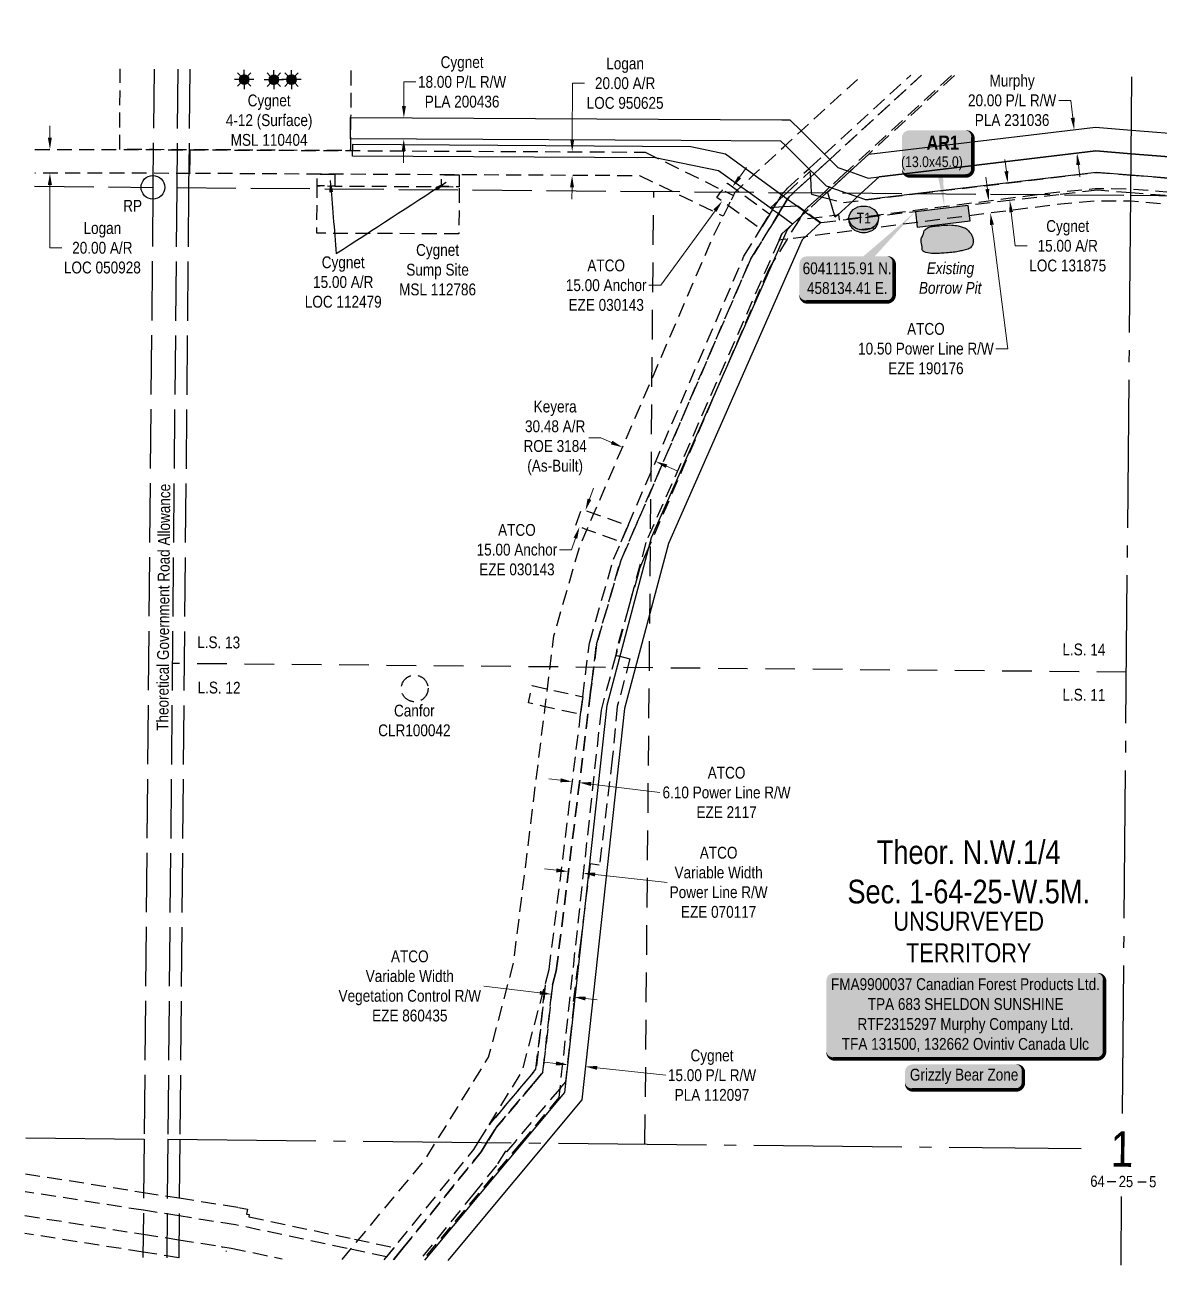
# Model space of a CAD drawing. Extents: x 456774 to 459143, y 6040226 to 6042348.
# Drawn here: x 457382 to 458340, y 6040226 to 6041274 of the extents above; entities that cross this region are included whole.
import ezdxf
from ezdxf.enums import TextEntityAlignment as Align

# ---------------------------------------------------------------- set-up
doc = ezdxf.new("R2010")
doc.units = 0
doc.header["$LTSCALE"] = 5
for name, pattern in [('foc-ACCESSROAD', [3.75, 2.5, -1.25]), ('foc-FLOWLINE', [3.75, 2.5, -1.25]), ('foc-LSD', [8, 5, -3]), ('foc-QUARTERLINE', [33, 25, -3, 2, -3]), ('foc-TOPO', [1, 0.2, -0.8]), ('foc-UNSURVEYED', [12.5, 10, -2.5])]:
    doc.linetypes.add(name, pattern=pattern)
for name, color, linetype in [('10', 1, 'Continuous'), ('35', 37, 'Continuous'), ('9', 3, 'Continuous'), ('AS-SURFACE IMPACT', 7, 'Continuous'), ('AS-WILDLIFE-BLOCK', 131, 'Continuous'), ('C-SYMBOL', 7, 'Continuous'), ('DETAIL-T', 7, 'Continuous'), ('F-AR', 190, 'foc-ACCESSROAD'), ('F-EZE', 190, 'foc-FLOWLINE'), ('F-RW', 190, 'Continuous'), ('F-VCE', 190, 'foc-FLOWLINE'), ('F-WS', 190, 'foc-ACCESSROAD'), ('F-WS-S', 190, 'Continuous'), ('L-QSEC', 8, 'foc-QUARTERLINE'), ('L-ROAD-T', 7, 'Continuous'), ('L-SECTION-LSD', 7, 'foc-LSD'), ('L-SYMBOL', 7, 'Continuous'), ('L-UNS-T', 3, 'Continuous'), ('L-USEC', 7, 'foc-UNSURVEYED'), ('P-CROSSINGS', 250, 'Continuous'), ('P-TEMP-BLOCKS', 250, 'Continuous'), ('P-TEMP-H', 41, 'Continuous'), ('P-TEMP_ACCESS ROAD', 46, 'Continuous'), ('T-GENERAL', 48, 'foc-TOPO'), ('T-WATER', 160, 'Continuous'), ('T-WATER-H', 133, 'Continuous')]:
    doc.layers.add(name, color=color, linetype=linetype)
for name, color, linetype, lineweight in [('AS-GENERAL', 48, 'Continuous', 18), ('F-AR-T', 190, 'Continuous', 9), ('F-EZE-T', 190, 'Continuous', 9), ('F-RW-T', 190, 'Continuous', 9), ('F-VCE-T', 190, 'Continuous', 9), ('F-WS-T', 190, 'Continuous', 9)]:
    doc.layers.add(name, color=color, linetype=linetype, lineweight=lineweight)
doc.styles.add('100L', font='ARIALN.TTF', dxfattribs={"height": 11})
doc.styles.add('175L', font='ARIALN.TTF', dxfattribs={"height": 20})
doc.styles.add('80', font='ARIALN.TTF', dxfattribs={"height": 10})
doc.styles.add('80CG', font='ARIALN.TTF', dxfattribs={"height": 10})
doc.styles.add('80L', font='ARIALN.TTF', dxfattribs={"height": 10})
doc.styles.add('BOLD', font='ARIALNB.TTF')
doc.styles.add('SIMPLEX', font='ARIALN.TTF')
doc.dimstyles.new('Compass 5 000', dxfattribs={"dimscale": 5, "dimtxt": 9, "dimasz": 2, "dimexe": 0.2, "dimexo": 0.0625, "dimgap": 0.5, "dimtad": 0, "dimtih": 1, "dimtoh": 1, "dimzin": 0, "dimdsep": 46, "dimtxsty": '80CG', "dimcen": 0.1, "dimse1": 1, "dimse2": 1, "dimclrd": 256, "dimclrt": 256, "dimaunit": 1, "dimadec": 4, "dimazin": 0, "dimtfac": 0.06, "dimtofl": 0, "dimtmove": 0, "dimatfit": 1, "dimfxl": 0.2, "dimtolj": 1, "dimtzin": 0, "dimlwd": -1, "dimarcsym": 0})

# ---------------------------------------------------------------- blocks, each defined once
blk = doc.blocks.new('*D438')
at = {"layer": 'F-RW-T', "transparency": 16777216}
for p, q in [((457830.8, 6040396.2), (457820.9, 6040397.3)), ((457865.6, 6040392.5), (457923.5, 6040386.2))]:
    blk.add_line(p, q, dxfattribs=at)
for points in [[(457831, 6040397.9), (457830.6, 6040394.5), (457840.8, 6040395.1)], [(457865.8, 6040394.1), (457865.4, 6040390.8), (457855.7, 6040393.5)]]:
    blk.add_solid(points, dxfattribs=at)
at = {"layer": 'F-RW-T', "transparency": 16777216, "insert": (457962.6, 6040386.2), "char_height": 10, "attachment_point": 5, "style": '80CG'}
blk.add_mtext('\\A1;Cygnet\\P15.00 P/L R/W\\PPLA 112097', dxfattribs=at)
blk = doc.blocks.new('L-SECLBL')
at = {"layer": '9', "color": 7}
for p, q in [((-5.1, -27.8), (-12.3, -27.8)), ((20.7, -27.8), (13.5, -27.8))]:
    blk.add_line(p, q, dxfattribs=at)
at = {"layer": '10', "color": 2, "style": 'SIMPLEX'}
blk.add_attdef('SEC', text='', height=30, dxfattribs=at).set_placement((0, 0), align=Align.MIDDLE)
at = {"layer": '10', "color": 5, "style": '80L'}
blk.add_attdef('TWP', text='', height=9.5, dxfattribs=at).set_placement((-14.4, -27.4), align=Align.MIDDLE_RIGHT)
blk.add_attdef('RGE', text='', height=9.5, dxfattribs=at).set_placement((3.6, -27.4), align=Align.MIDDLE_CENTER)
blk.add_attdef('MER', text='', height=9.5, dxfattribs=at).set_placement((23.2, -27.4), align=Align.MIDDLE_LEFT)
blk = doc.blocks.new('*D439')
at = {"layer": 'F-AR-T', "transparency": 16777216}
for p, q in [((458211.3, 6041150.2), (458210.1, 6041160.2)), ((458215.4, 6041115.5), (458218.8, 6041087.1)), ((458218.8, 6041087.1), (458228.8, 6041087.1))]:
    blk.add_line(p, q, dxfattribs=at)
for points in [[(458212.9, 6041150.4), (458209.6, 6041150), (458212.4, 6041140.3)], [(458217, 6041115.7), (458213.7, 6041115.3), (458214.2, 6041125.4)]]:
    blk.add_solid(points, dxfattribs=at)
at = {"layer": 'F-AR-T', "transparency": 16777216, "insert": (458263.1, 6041087.1), "char_height": 10, "attachment_point": 5, "style": '80CG'}
blk.add_mtext('\\A1;Cygnet\\P15.00 A/R\\PLOC 131875', dxfattribs=at)
blk = doc.blocks.new('*D440')
at = {"layer": 'F-AR-T', "transparency": 16777216}
for p, q in [((457868.6, 6040924.8), (457858.6, 6040924.8)), ((457877.8, 6040920.9), (457868.6, 6040924.8)), ((457924.2, 6040900.9), (457933.3, 6040897))]:
    blk.add_line(p, q, dxfattribs=at)
for points in [[(457878.4, 6040922.4), (457877.1, 6040919.3), (457887, 6040916.9)], [(457924.8, 6040902.4), (457923.5, 6040899.4), (457915, 6040904.9)]]:
    blk.add_solid(points, dxfattribs=at)
at = {"layer": 'F-AR-T', "transparency": 16777216, "insert": (457830.1, 6040924.8), "char_height": 10, "attachment_point": 5, "style": '80CG'}
blk.add_mtext('\\A1;Keyera\\P30.48 A/R\\PROE 3184\\P(As-Built)', dxfattribs=at)
blk = doc.blocks.new('*D441')
at = {"layer": 'F-EZE-T', "transparency": 16777216}
for p, q in [((457985.8, 6041145.1), (457991.7, 6041153.2)), ((457965.2, 6041116.8), (457919.3, 6041053.8)), ((457919.3, 6041053.8), (457909.3, 6041053.8))]:
    blk.add_line(p, q, dxfattribs=at)
for points in [[(457984.5, 6041146.1), (457987.2, 6041144.1), (457979.9, 6041137)], [(457963.8, 6041117.8), (457966.5, 6041115.8), (457971.1, 6041124.9)]]:
    blk.add_solid(points, dxfattribs=at)
at = {"layer": 'F-EZE-T', "transparency": 16777216, "insert": (457873.2, 6041053.8), "char_height": 10, "attachment_point": 5, "style": '80CG', "bg_fill": 3, "box_fill_scale": 1.1, "bg_fill_color": 256, "bg_fill_true_color": 13158600, "bg_fill_transparency": 0}
blk.add_mtext('\\A1;ATCO\\P15.00 Anchor\\PEZE 030143', dxfattribs=at)
blk = doc.blocks.new('*D442')
at = {"layer": 'F-EZE-T', "transparency": 16777216}
for p, q in [((457859.1, 6040873), (457862.4, 6040882.4)), ((457847.3, 6040840), (457843.8, 6040830.3)), ((457843.8, 6040830.3), (457833.8, 6040830.3))]:
    blk.add_line(p, q, dxfattribs=at)
for points in [[(457857.5, 6040873.6), (457860.6, 6040872.4), (457855.7, 6040863.6)], [(457845.7, 6040840.6), (457848.8, 6040839.5), (457850.6, 6040849.5)]]:
    blk.add_solid(points, dxfattribs=at)
at = {"layer": 'F-EZE-T', "transparency": 16777216, "insert": (457797.8, 6040830.3), "char_height": 10, "attachment_point": 5, "style": '80CG'}
blk.add_mtext('\\A1;ATCO\\P15.00 Anchor\\PEZE 030143', dxfattribs=at)
blk = doc.blocks.new('*D443')
at = {"layer": 'F-EZE-T', "transparency": 16777216}
for p, q in [((457834.7, 6040635.5), (457824.7, 6040636.7)), ((457860.6, 6040632.3), (457918.5, 6040625.2))]:
    blk.add_line(p, q, dxfattribs=at)
for points in [[(457834.9, 6040637.1), (457834.5, 6040633.8), (457844.6, 6040634.3)], [(457860.8, 6040634), (457860.4, 6040630.6), (457850.6, 6040633.5)]]:
    blk.add_solid(points, dxfattribs=at)
at = {"layer": 'F-EZE-T', "transparency": 16777216, "insert": (457974.9, 6040625.2), "char_height": 10, "attachment_point": 5, "style": '80CG'}
blk.add_mtext('\\A1;ATCO\\P6.10 Power Line R/W\\PEZE 2117', dxfattribs=at)
blk = doc.blocks.new('*D444')
at = {"layer": 'F-EZE-T', "transparency": 16777216}
for p, q in [((458195.2, 6041135.1), (458193.9, 6041145)), ((458199, 6041104.9), (458200.3, 6041095)), ((458212.4, 6041000.2), (458200.3, 6041095)), ((458202.4, 6041000.2), (458212.4, 6041000.2))]:
    blk.add_line(p, q, dxfattribs=at)
for points in [[(458196.8, 6041135.3), (458193.5, 6041134.9), (458196.4, 6041125.2)], [(458200.7, 6041105.1), (458197.4, 6041104.7), (458197.8, 6041114.8)]]:
    blk.add_solid(points, dxfattribs=at)
at = {"layer": 'F-EZE-T', "transparency": 16777216, "insert": (458143.3, 6041000.2), "char_height": 10, "attachment_point": 5, "style": '80CG'}
blk.add_mtext('\\A1;ATCO\\P10.50 Power Line R/W\\PEZE 190176', dxfattribs=at)
blk = doc.blocks.new('*D445')
at = {"layer": 'F-RW-T', "transparency": 16777216}
for p, q in [((457702.3, 6041205.2), (457702.4, 6041225.6)), ((457702.4, 6041225.6), (457712.4, 6041225.6)), ((457702.1, 6041167.3), (457702.1, 6041157.3))]:
    blk.add_line(p, q, dxfattribs=at)
for points in [[(457700.7, 6041205.2), (457704, 6041205.2), (457702.3, 6041195.2)], [(457700.5, 6041167.3), (457703.8, 6041167.3), (457702.2, 6041177.3)]]:
    blk.add_solid(points, dxfattribs=at)
at = {"layer": 'F-RW-T', "transparency": 16777216, "insert": (457751.5, 6041225.6), "char_height": 10, "attachment_point": 5, "style": '80CG'}
blk.add_mtext('\\A1;Cygnet\\P18.00 P/L R/W\\PPLA 200436', dxfattribs=at)
blk = doc.blocks.new('GAS')
h = blk.add_hatch(color=255)
h.dxf.hatch_style = 1
edge = h.paths.add_edge_path()
edge.add_arc((0, 0), 0.9, 0, 360)
for p, q in [((-0.81, 0), (-1.62, 0)), ((-0.57, 0.57), (-1.14, 1.14)), ((0, 0.81), (0, 1.62)), ((0.57, 0.57), (1.14, 1.14)), ((1.62, 0), (0.81, 0)), ((-0.57, -0.57), (-1.14, -1.14)), ((0, -0.81), (0, -1.62)), ((1.14, -1.14), (0.57, -0.57))]:
    blk.add_line(p, q)
blk.add_circle((0, 0), 0.8)
blk = doc.blocks.new('*U470')
at = {"layer": '35', "color": 3}
blk.add_circle((0, 0), 10, dxfattribs=at)
at = {"layer": '35', "color": 3, "style": '80'}
blk.add_attdef('RP_001', (-25.1, -20.6), '', height=10, dxfattribs=at)
blk = doc.blocks.new('*U446')
h = blk.add_hatch(color=255)
edge = h.paths.add_edge_path()
edge.add_line((-111.5, -37), (111.5, -37))
edge.add_arc((111.5, -31), 6, 270, 360)
edge.add_line((117.5, -31), (117.5, 29.5))
edge.add_arc((111.5, 29.5), 6, 0, 90)
edge.add_line((111.5, 35.5), (-111.5, 35.5))
edge.add_arc((-111.5, 29.5), 6, 90, 180)
edge.add_line((-117.5, 29.5), (-117.5, -31))
edge.add_arc((-111.5, -31), 6, 180, 270)
at = {"color": 44, "flags": 128}
blk.add_lwpolyline([(-111.5, -37, 3, 3, 0), (111.5, -37, 3, 3, 0.414214), (117.5, -31, 3, 3, 0), (117.5, 29.5, 3, 0, 0.414214), (111.5, 35.5, 0, 0, 0), (-111.5, 35.5, 0, 0, 0.414214), (-117.5, 29.5, 0, 0, 0), (-117.5, -31, 0, 3, 0.414214)], format="xyseb", close=True, dxfattribs=at)
at = {"color": 44, "style": '80'}
blk.add_attdef('ENTER_TEXT_001', (-36, -5), '', height=10, dxfattribs=at)
blk = doc.blocks.new('*D448')
at = {"layer": 'F-EZE-T', "transparency": 16777216}
for p, q in [((457831.1, 6040559.4), (457821.2, 6040560.5)), ((457863.8, 6040555.8), (457924.8, 6040549.2))]:
    blk.add_line(p, q, dxfattribs=at)
for points in [[(457831.3, 6040561.1), (457830.9, 6040557.7), (457841.1, 6040558.3)], [(457864, 6040557.5), (457863.6, 6040554.2), (457853.9, 6040556.9)]]:
    blk.add_solid(points, dxfattribs=at)
at = {"layer": 'F-EZE-T', "transparency": 16777216, "insert": (457968.2, 6040549.2), "char_height": 10, "attachment_point": 5, "style": '80CG'}
blk.add_mtext('\\A1;ATCO\\PVariable Width\\PPower Line R/W\\PEZE 070117', dxfattribs=at)
blk = doc.blocks.new('*D449')
at = {"layer": 'F-VCE-T', "transparency": 16777216}
for p, q in [((457817.1, 6040455.8), (457769.9, 6040461.6)), ((457855.7, 6040451.1), (457865.7, 6040449.8))]:
    blk.add_line(p, q, dxfattribs=at)
for points in [[(457817.3, 6040457.5), (457816.9, 6040454.2), (457827, 6040454.6)], [(457856, 6040452.7), (457855.5, 6040449.4), (457845.8, 6040452.3)]]:
    blk.add_solid(points, dxfattribs=at)
at = {"layer": 'F-VCE-T', "transparency": 16777216, "insert": (457707.3, 6040461.6), "char_height": 10, "attachment_point": 5, "style": '80CG'}
blk.add_mtext('\\A1;ATCO\\PVariable Width\\PVegetation Control R/W\\PEZE 860435', dxfattribs=at)
blk = doc.blocks.new('*D450')
at = {"layer": 'F-AR-T', "transparency": 16777216}
for p, q in [((457403.3, 6041178.5), (457403.3, 6041188.5)), ((457403.3, 6041138.5), (457403.3, 6041085.4)), ((457403.3, 6041085.4), (457413.3, 6041085.4))]:
    blk.add_line(p, q, dxfattribs=at)
for points in [[(457404.9, 6041178.5), (457401.6, 6041178.5), (457403.3, 6041168.5)], [(457405, 6041138.5), (457401.6, 6041138.5), (457403.3, 6041148.5)]]:
    blk.add_solid(points, dxfattribs=at)
at = {"layer": 'F-AR-T', "transparency": 16777216, "insert": (457447.6, 6041085.4), "char_height": 10, "attachment_point": 5, "style": '80CG'}
blk.add_mtext('\\A1;Logan\\P20.00 A/R\\PLOC 050928', dxfattribs=at)
blk = doc.blocks.new('*D451')
at = {"layer": 'F-AR-T', "transparency": 16777216}
for p, q in [((457844.6, 6041176.6), (457844.8, 6041224.5)), ((457844.8, 6041224.5), (457854.8, 6041224.5)), ((457844.4, 6041136.6), (457844.3, 6041126.6))]:
    blk.add_line(p, q, dxfattribs=at)
for points in [[(457842.9, 6041176.6), (457846.2, 6041176.6), (457844.5, 6041166.6)], [(457842.7, 6041136.6), (457846, 6041136.6), (457844.4, 6041146.6)]]:
    blk.add_solid(points, dxfattribs=at)
at = {"layer": 'F-AR-T', "transparency": 16777216, "insert": (457889.2, 6041224.5), "char_height": 10, "attachment_point": 5, "style": '80CG'}
blk.add_mtext('\\A1;Logan\\P20.00 A/R\\PLOC 950625', dxfattribs=at)
blk = doc.blocks.new('*U453')
h = blk.add_hatch(color=255)
edge = h.paths.add_edge_path()
edge.add_line((-44, -11.5), (44, -11.5))
edge.add_arc((44, -5.5), 6, 270, 360)
edge.add_line((50, -5.5), (50, 4))
edge.add_arc((44, 4), 6, 0, 90)
edge.add_line((44, 10), (-44, 10))
edge.add_arc((-44, 4), 6, 90, 180)
edge.add_line((-50, 4), (-50, -5.5))
edge.add_arc((-44, -5.5), 6, 180, 270)
at = {"color": 131, "flags": 128}
blk.add_lwpolyline([(-44, -11.5, 3, 3, 0), (44, -11.5, 3, 3, 0.414214), (50, -5.5, 3, 3, 0), (50, 4, 3, 0, 0.414214), (44, 10, 0, 0, 0), (-44, 10, 0, 0, 0.414214), (-50, 4, 0, 0, 0), (-50, -5.5, 0, 3, 0.414214)], format="xyseb", close=True, dxfattribs=at)
at = {"color": 131, "style": '80'}
blk.add_attdef('ENTER_TEXT_001', (-36, -5), '', height=10, dxfattribs=at)
blk = doc.blocks.new('*D455')
at = {"layer": 'F-AR-T', "transparency": 16777216}
for p, q in [((458265.6, 6041210), (458255.6, 6041210)), ((458267.4, 6041195.2), (458265.6, 6041210)), ((458272.1, 6041155.5), (458273.3, 6041145.5))]:
    blk.add_line(p, q, dxfattribs=at)
for points in [[(458269, 6041195.4), (458265.7, 6041195), (458268.5, 6041185.3)], [(458273.7, 6041155.6), (458270.4, 6041155.3), (458270.9, 6041165.4)]]:
    blk.add_solid(points, dxfattribs=at)
at = {"layer": 'F-AR-T', "transparency": 16777216, "insert": (458216.1, 6041210), "char_height": 10, "attachment_point": 5, "style": '80CG'}
blk.add_mtext('\\A1;Murphy\\P20.00 P/L R/W\\PPLA 231036', dxfattribs=at)
blk = doc.blocks.new('*U456')
h = blk.add_hatch(color=254)
edge = h.paths.add_edge_path()
edge.add_line((-34, -20), (34, -20))
edge.add_arc((34, -14), 6, 270, 360)
edge.add_line((40, -14), (40, 12.5))
edge.add_arc((34, 12.5), 6, 0, 90)
edge.add_line((34, 18.5), (-34, 18.5))
edge.add_arc((-34, 12.5), 6, 90, 180)
edge.add_line((-40, 12.5), (-40, -14))
edge.add_arc((-34, -14), 6, 180, 270)
at = {"color": 1, "flags": 128}
blk.add_lwpolyline([(57.9, 56.2, 0, 10, 0), (0, 0, 5, 5, 0)], format="xyseb", dxfattribs=at)
blk.add_lwpolyline([(-34, -20, 3, 3, 0), (34, -20, 3, 3, 0.414214), (40, -14, 3, 3, 0), (40, 12.5, 3, 0, 0.414214), (34, 18.5, 0, 0, 0), (-34, 18.5, 0, 0, 0.414214), (-40, 12.5, 0, 0, 0), (-40, -14, 0, 3, 0.414214)], format="xyseb", close=True, dxfattribs=at)
at = {"color": 1, "style": '80'}
blk.add_attdef('ENTER_TEXT_001', (-36, -5), '', height=10, dxfattribs=at)
blk = doc.blocks.new('*U457')
h = blk.add_hatch(color=191)
edge = h.paths.add_edge_path()
edge.add_line((-24, -20), (24, -20))
edge.add_arc((24, -14), 6, 270, 360)
edge.add_line((30, -14), (30, 12.5))
edge.add_arc((24, 12.5), 6, 0, 90)
edge.add_line((24, 18.5), (-24, 18.5))
edge.add_arc((-24, 12.5), 6, 90, 180)
edge.add_line((-30, 12.5), (-30, -14))
edge.add_arc((-24, -14), 6, 180, 270)
at = {"color": 250, "flags": 128}
blk.add_lwpolyline([(-24, -20, 3, 3, 0), (24, -20, 3, 3, 0.414214), (30, -14, 3, 3, 0), (30, 12.5, 3, 0, 0.414214), (24, 18.5, 0, 0, 0), (-24, 18.5, 0, 0, 0.414214), (-30, 12.5, 0, 0, 0), (-30, -14, 0, 3, 0.414214)], format="xyseb", close=True, dxfattribs=at)
at = {"flags": 128}
blk.add_lwpolyline([(6.1, -47.2, 0, 7.5, 0), (0, 0, 0, 0, 0)], format="xyseb", dxfattribs=at)
at = {"color": 250}
for tag, p, height, style in [('TEMP_AREA_W1_001', (-9.2, 2.2), 12, 'BOLD'), ('ENTER_TEXT_001', (-30.7, -12.5), 9, '80')]:
    blk.add_attdef(tag, p, '', height=height, dxfattribs=dict(at, style=style))
blk = doc.blocks.new('Well_proximity')
h = blk.add_hatch(color=191)
h.dxf.hatch_style = 1
edge = h.paths.add_edge_path()
edge.add_ellipse((0, 0), major_axis=(-12.5, 0), ratio=0.816297, start_angle=0, end_angle=360)
h = blk.add_hatch(color=250)
h.dxf.hatch_style = 1
edge = h.paths.add_edge_path()
edge.add_ellipse((0, -2), major_axis=(-12.5, 0), ratio=0.816297, start_angle=0, end_angle=180)
edge.add_line((12.5, -2), (12.5, 0))
edge.add_ellipse((0, 0), major_axis=(-12.5, 0), ratio=0.816297, start_angle=0, end_angle=180, ccw=False)
edge.add_line((-12.5, 0), (-12.5, -2))
at = {"color": 250}
blk.add_ellipse((0, 0), major_axis=(-12.5, 0), ratio=0.816297, dxfattribs=at)
blk.add_ellipse((0, -2), major_axis=(-12.5, 0), ratio=0.816297, start_param=0, end_param=3.141593, dxfattribs=at)
at = {"color": 250, "style": '80L'}
blk.add_attdef('CROSSING', text='', height=9, dxfattribs=at).set_placement((0.1, 0), align=Align.MIDDLE_CENTER)

msp = doc.modelspace()

# ---------------------------------------------------------------- hatches: boundary and pattern name
at = {"layer": 'P-TEMP-H'}
h = msp.add_hatch(color=256, dxfattribs=at)
h.dxf.hatch_style = 1
h.paths.add_polyline_path([(458135.945, 6041103.004), (458180.608, 6041108.31), (458179.075, 6041121.213), (458134.413, 6041115.907)])
at = {"layer": 'T-WATER-H'}
h = msp.add_hatch(color=256, dxfattribs=at)
h.dxf.hatch_style = 1
edge = h.paths.add_edge_path()
edge.add_spline(control_points=[(458141.79, 6041082.104), (458143.828, 6041081.101), (458147.664, 6041080.627), (458153.418, 6041080.414), (458159.098, 6041081.154), (458164.92, 6041081.365), (458170.156, 6041082.169), (458174.694, 6041083.262), (458178.893, 6041084.001), (458183.578, 6041087.267), (458183.23, 6041092.598), (458182.011, 6041096.65), (458179.852, 6041099.069), (458177.619, 6041101.698), (458174.181, 6041103.141), (458170.06, 6041104.139), (458164.561, 6041104.921), (458158.043, 6041104.568), (458152.279, 6041103.731), (458147.616, 6041103.546), (458144.325, 6041102.288), (458141.531, 6041100.174), (458141.368, 6041097.086), (458139.851, 6041094.675), (458138.633, 6041090.841), (458140.419, 6041087.221), (458139.702, 6041083.295), (458141.228, 6041082.381), (458141.79, 6041082.104)], knot_values=[0, 0, 0, 0, 6.46345051, 11.69837515, 17.19044692, 23.63104442, 29.16541074, 33.06155649, 37.62023414, 42.0218433, 48.69601331, 51.59107886, 54.73019676, 58.26169073, 61.82568651, 65.63365143, 71.03347071, 78.41187825, 85.11085221, 88.57864657, 92.26758875, 95.71606713, 98.16688721, 101.03998939, 104.24100895, 109.65494589, 112.76631444, 114.55012657, 114.55012657, 114.55012657, 114.55012657], degree=3, periodic=0)

# ---------------------------------------------------------------- linework, layer by layer
at = {"layer": 'F-AR', "flags": 128}
for points in [[(457650.11, 6040230.54), (457719.962, 6040314.406), (457773.886, 6040401.501), (457795.039, 6040481.298), (457821.693, 6040697.652), (457823.535, 6040712.608), (457829.06, 6040757.453), (457850.664, 6040832.515), (457856.976, 6040847.185), (457862.916, 6040860.992), (457962.468, 6041092.378), (457972.111, 6041112.105), (457976.447, 6041120.977), (457980.742, 6041129.764), (457982.087, 6041132.508), (457983.816, 6041134.161), (457986.918, 6041137.03), (457998.033, 6041147.313), (458023.258, 6041170.649), (458037.857, 6041184.154), (458089.815, 6041231.651)], [(457390.607, 6041168.46), (457462.29, 6041168.485), (457490.611, 6041168.39), (457520.77, 6041168.286), (457521.525, 6041168.283), (457521.585, 6041148.286), (457520.585, 6041148.289), (457490.425, 6041148.39), (457462.261, 6041148.484), (457390.421, 6041148.459)]]:
    msp.add_lwpolyline(points, dxfattribs=at)
for points in [[(457906.223, 6041166.257), (457971.345, 6041134.309), (457975.007, 6041132.565), (457980.743, 6041129.764), (457976.447, 6041120.976), (457972.113, 6041112.108), (457929.157, 6041132.938), (457901.647, 6041146.289), (457749.05, 6041147.091), (457734.051, 6041147.169), (457644.051, 6041147.642), (457629.052, 6041147.721), (457521.585, 6041148.286), (457521.538, 6041168.283), (457657.2, 6041167.57), (457906.223, 6041166.257)], [(457644.051, 6041147.642), (457644.007, 6041137.648), (457629.007, 6041137.729), (457629.052, 6041147.721), (457644.051, 6041147.642)], [(457749.05, 6041147.091), (457749.005, 6041137.076), (457734.006, 6041137.157), (457734.051, 6041147.169), (457749.05, 6041147.091)]]:
    msp.add_lwpolyline(points, close=True, dxfattribs=at)
at = {"layer": 'F-AR'}
for points in [[(458345.441, 6041129.541), (458316.637, 6041131.83), (458287.879, 6041134.113), (458255.523, 6041130.271), (458216.286, 6041125.633), (458054.567, 6041106.421), (458041.974, 6041115.533), (458040.87, 6041116.317), (458035.206, 6041120.522), (458022.822, 6041120.038), (458015.277, 6041119.394), (458012.022, 6041119.216), (458019.397, 6041126.024), (458023.037, 6041129.384), (458026.013, 6041132.128), (458045.38, 6041150.017), (458045.683, 6041144.652), (458046.4, 6041131.963), (458046.518, 6041130.818), (458054.021, 6041128.831), (458055.88, 6041128.345), (458073.562, 6041123.722), (458136.752, 6041131.231), (458287.584, 6041149.169), (458316.773, 6041146.851), (458416.438, 6041138.934)], [(457382.24, 6040267.632), (457482.098, 6040251.9), (457512.214, 6040247.155), (457556.399, 6040240.195), (457599.417, 6040231.055)], [(457512.464, 6040231.939), (457512.074, 6040232.001), (457481.957, 6040236.745), (457382.099, 6040252.477)]]:
    msp.add_lwpolyline(points, dxfattribs=at)
at = {"layer": 'F-EZE'}
for points in [[(457685.728, 6040230.177), (457761.487, 6040323.57), (457765.456, 6040329.983), (457774.354, 6040344.353), (457813.91, 6040391.211), (457821.941, 6040463.823), (457825.037, 6040475.502), (457851.59, 6040691.041), (457853.432, 6040705.997), (457859.017, 6040751.336), (457879.424, 6040822.236), (457885.732, 6040836.897), (457891.672, 6040850.703), (457989.597, 6041078.303), (458003.627, 6041101.141), (458011.505, 6041113.963), (458013.569, 6041117.323), (458013.783, 6041117.671), (458014.854, 6041119.414), (458016.774, 6041122.539), (458017.538, 6041123.782), (458018.976, 6041126.046), (458019.625, 6041127.071), (458021.247, 6041129.629), (458021.584, 6041130.16), (458022.862, 6041132.176), (458025.471, 6041134.753), (458026.496, 6041135.815), (458044.428, 6041152.271), (458045.265, 6041153.04), (458057.704, 6041164.455), (458130.562, 6041231.319)], [(458139.564, 6041231.246), (458062.081, 6041160.111), (458048.806, 6041147.925), (458045.715, 6041145.087), (458045.276, 6041144.685), (458031.571, 6041132.105), (458030.464, 6041131.117), (458027.66, 6041128.615), (458026.967, 6041127.487), (458026.438, 6041126.626), (458026.157, 6041126.168), (458022.403, 6041120.058), (458021.717, 6041118.94), (458018.677, 6041113.993), (458014.164, 6041106.645), (457995.022, 6041075.488), (457899.385, 6040853.204), (457885.176, 6040820.179), (457865.009, 6040750.113), (457861.007, 6040717.623), (457860.08, 6040710.102), (457831.038, 6040474.343), (457827.951, 6040462.699), (457819.766, 6040388.697), (457810.547, 6040377.803), (457780.366, 6040342.088), (457772.786, 6040329.924), (457767.505, 6040321.455), (457701.78, 6040240.333), (457693.488, 6040230.098)], [(457693.488, 6040230.098), (457694.437, 6040231.269), (457701.78, 6040240.333), (457767.505, 6040321.455), (457772.786, 6040329.924), (457780.366, 6040342.088), (457810.547, 6040377.802), (457819.766, 6040388.697), (457827.951, 6040462.699), (457831.038, 6040474.343), (457860.08, 6040710.102), (457861.007, 6040717.623), (457865.009, 6040750.113), (457885.176, 6040820.179), (457899.385, 6040853.204), (457995.022, 6041075.488), (458014.164, 6041106.645), (458018.689, 6041114.011), (458021.717, 6041118.94), (458022.403, 6041120.058), (458026.157, 6041126.168), (458026.438, 6041126.625), (458026.967, 6041127.487), (458027.66, 6041128.615), (458030.462, 6041131.123), (458031.472, 6041132.107), (458037.949, 6041137.97), (458045.274, 6041144.691), (458045.712, 6041145.096), (458048.799, 6041147.931), (458054.362, 6041153.032), (458062.073, 6041160.117), (458139.553, 6041231.246)], [(458167.348, 6041231.019), (458095.106, 6041164.656), (458078.934, 6041149.801), (458075.575, 6041146.717), (458063.874, 6041135.964), (458062.305, 6041134.526), (458060.324, 6041132.707), (458059.431, 6041131.88), (458055.493, 6041128.319), (458043.915, 6041117.632), (458041.606, 6041115.553), (458038.043, 6041112.313), (458034.516, 6041109.008), (458030.695, 6041105.485), (458021.646, 6041097.176), (458019.341, 6041091.943), (457906.73, 6040836.297), (457891.994, 6040781.218), (457881.373, 6040741.125), (457868.881, 6040694.834), (457834.008, 6040374.855), (457833.794, 6040372.891), (457833.205, 6040367.491), (457801.588, 6040329.694), (457718.046, 6040229.849)], [(457382.568, 6040302.956), (457482.426, 6040287.227), (457512.543, 6040282.483), (457562.747, 6040274.573), (457570.304, 6040272.967), (457569.449, 6040268.941), (457571.756, 6040268.578), (457571.443, 6040266.595), (457660.648, 6040247.643), (457694.129, 6040240.531), (457687.764, 6040232.685), (457654.285, 6040239.799), (457560.02, 6040259.826), (457512.402, 6040267.327), (457482.285, 6040272.072), (457382.427, 6040287.802)]]:
    msp.add_lwpolyline(points, dxfattribs=at)
at = {"layer": 'F-EZE', "flags": 128}
for points in [[(458011.505, 6041113.963), (458003.627, 6041101.141), (458000.893, 6041103.136), (457976.447, 6041120.975), (457966.783, 6041128.017), (457970.136, 6041132.605), (457971.336, 6041134.256), (457975.624, 6041140.136), (457983.816, 6041134.161), (457986.117, 6041132.475), (458008.367, 6041116.252), (458011.505, 6041113.963)], [(457891.672, 6040850.703), (457885.732, 6040836.897), (457856.976, 6040847.185), (457847.455, 6040850.591), (457852.509, 6040864.715), (457862.916, 6040860.992), (457891.672, 6040850.703)], [(457853.432, 6040705.998), (457851.59, 6040691.041), (457821.693, 6040697.652), (457807.516, 6040700.786), (457810.754, 6040715.433), (457823.535, 6040712.608), (457853.432, 6040705.998)], [(457774.354, 6040344.353), (457802.188, 6040389.31), (457821.941, 6040463.822), (457813.91, 6040391.211), (457774.354, 6040344.353)]]:
    msp.add_lwpolyline(points, close=True, dxfattribs=at)
msp.add_lwpolyline([(458416.232, 6041116.567), (458316.304, 6041124.752), (458314.979, 6041124.861), (458286.591, 6041124.986), (458257.205, 6041122.402), (458062.923, 6041097.522), (458041.58, 6041094.79), (458039.778, 6041094.559), (458026.045, 6041092.801), (458022.453, 6041092.341), (458019.341, 6041091.943), (458021.646, 6041097.176), (458030.695, 6041105.485), (458034.516, 6041109.008), (458036.124, 6041109.206), (458046.012, 6041110.472), (458048.213, 6041110.754), (458066.083, 6041113.044), (458068.867, 6041113.399), (458069.471, 6041113.477), (458070.042, 6041109.015), (458237.374, 6041130.44), (458256.078, 6041132.838), (458286.154, 6041135.483), (458315.43, 6041135.353), (458316.4, 6041135.274), (458390.608, 6041129.192), (458416.329, 6041127.086)], dxfattribs=at)
at = {"layer": 'F-RW'}
for points in [[(458416.438, 6041138.946), (458316.505, 6041146.884), (458287.301, 6041149.203), (458136.399, 6041131.256), (458092.566, 6041126.049), (458085.357, 6041128.542), (458076.078, 6041131.745), (458063.874, 6041135.964), (458062.038, 6041136.581), (458059.245, 6041137.556), (458058.759, 6041138.039), (458048.799, 6041147.931), (458045.848, 6041150.858), (458044.428, 6041152.271), (458029.367, 6041167.219), (458024.632, 6041171.919), (458020.856, 6041175.668), (457936.43, 6041176.107), (457657.252, 6041177.548), (457657.359, 6041195.546), (458021.608, 6041193.666), (458028.312, 6041193.63), (458037.858, 6041184.154), (458048.261, 6041173.826), (458057.703, 6041164.454), (458059.084, 6041163.082), (458062.073, 6041160.117), (458068.986, 6041153.251), (458077.126, 6041150.427), (458078.934, 6041149.801), (458094.529, 6041144.406), (458103.85, 6041145.522), (458286.947, 6041167.288), (458316.669, 6041164.928), (458416.605, 6041156.991)], [(458416.605, 6041156.991), (458316.669, 6041164.928), (458286.947, 6041167.288), (458103.85, 6041145.522), (458088.734, 6041131.642), (458085.357, 6041128.542), (458081.163, 6041124.694), (458068.867, 6041113.399), (458066.592, 6041111.308), (458066.083, 6041113.044), (458062.105, 6041126.636), (458060.568, 6041131.871), (458060.324, 6041132.707), (458062.305, 6041134.526), (458063.874, 6041135.964), (458075.575, 6041146.717), (458078.934, 6041149.801), (458095.106, 6041164.656), (458286.556, 6041187.384), (458316.851, 6041184.978), (458416.789, 6041177.042)]]:
    msp.add_lwpolyline(points, dxfattribs=at)
at = {"layer": 'F-RW', "flags": 128}
msp.add_lwpolyline([(457719.963, 6040229.829), (457838.214, 6040371.555), (457873.959, 6040698.976), (457911.625, 6040840.564), (458026.237, 6041100.995), (458030.696, 6041105.517), (458018.686, 6041114.025), (458013.676, 6041117.497), (458011.598, 6041119.238), (457993.31, 6041132.415), (457986.918, 6041137.03), (457968.091, 6041150.596), (457914.618, 6041161.333), (457659.045, 6041162.905), (457659.087, 6041172.927), (457944.719, 6041171.127), (457974.13, 6041164.719), (457998.033, 6041147.313), (458018.761, 6041132.209), (458021.584, 6041130.161), (458022.617, 6041129.409), (458026.438, 6041126.626), (458034.793, 6041120.541), (458040.465, 6041116.358), (458041.567, 6041115.573), (458054.165, 6041106.435), (458038.714, 6041092.126), (457925.815, 6040835.587), (457888.739, 6040696.22), (457852.626, 6040365.427), (457739.324, 6040229.632)], dxfattribs=at)
at = {"layer": 'F-VCE'}
for points in [[(457693.488, 6040230.098), (457694.437, 6040231.269), (457701.78, 6040240.333), (457767.505, 6040321.455), (457772.786, 6040329.924), (457780.366, 6040342.088), (457810.547, 6040377.802), (457819.766, 6040388.697), (457827.951, 6040462.699), (457831.038, 6040474.343), (457860.08, 6040710.102), (457861.007, 6040717.623), (457865.009, 6040750.113), (457885.176, 6040820.179), (457899.385, 6040853.204), (457995.022, 6041075.488), (458014.164, 6041106.645), (458018.689, 6041114.011), (458021.717, 6041118.94), (458022.403, 6041120.058), (458026.157, 6041126.168), (458026.438, 6041126.625), (458026.967, 6041127.487), (458027.66, 6041128.615), (458030.462, 6041131.123), (458031.472, 6041132.107), (458037.949, 6041137.97), (458045.274, 6041144.691), (458045.712, 6041145.096), (458048.799, 6041147.931), (458054.362, 6041153.032), (458062.073, 6041160.117), (458139.553, 6041231.246)], [(458164.966, 6041231.039), (458077.126, 6041150.427), (458074.378, 6041147.905), (458062.038, 6041136.581), (458061.102, 6041135.721), (458059.855, 6041134.578), (458056.936, 6041131.9), (458053.618, 6041128.855), (458045.845, 6041121.723), (458044.747, 6041120.716), (458043.378, 6041119.461), (458041.192, 6041117.456), (458040.464, 6041116.352), (458038.043, 6041112.313), (458036.124, 6041109.206), (458026.045, 6041092.801), (458014.092, 6041073.345), (458010.482, 6041067.467), (457963.132, 6040957.557), (457909.585, 6040833.269), (457904.808, 6040822.183), (457901.457, 6040814.405), (457900.448, 6040810.723), (457891.994, 6040781.218), (457882.083, 6040746.627), (457881.373, 6040741.125), (457881.805, 6040740.994), (457883.091, 6040740.656), (457883.551, 6040740.534), (457893.261, 6040737.974), (457882.606, 6040697.796), (457878.256, 6040653.175), (457867.409, 6040563.845), (457859.681, 6040564.784), (457851.467, 6040498.098), (457845.143, 6040446.765), (457845.922, 6040446.687), (457838.784, 6040380.517), (457834.987, 6040376.015), (457834.008, 6040374.855), (457795.925, 6040329.739), (457788.864, 6040321.378), (457788.111, 6040321.992), (457780.653, 6040309.946), (457761.703, 6040286.58), (457715.711, 6040229.872)]]:
    msp.add_lwpolyline(points, dxfattribs=at)
at = {"layer": 'F-WS', "flags": 128}
msp.add_lwpolyline([(457657.556, 6041235.169), (457657.352, 6041195.549), (457657.252, 6041177.548), (457657.2, 6041167.57), (457537.204, 6041168.194), (457521.534, 6041168.283), (457520.77, 6041168.286), (457517.611, 6041168.3), (457490.611, 6041168.39), (457462.29, 6041168.485), (457462.656, 6041236.756)], dxfattribs=at)
for points in [[(457748.828, 6041097.186), (457628.829, 6041097.721), (457628.996, 6041135.39), (457629.007, 6041137.729), (457644.007, 6041137.648), (457734.006, 6041137.157), (457749.005, 6041137.076), (457748.994, 6041134.407), (457748.828, 6041097.186)], [(457722.719, 6040713.231), (457722.712, 6040712.59), (457722.669, 6040711.977), (457722.583, 6040711.294), (457722.442, 6040710.569), (457722.221, 6040709.737), (457721.954, 6040708.97), (457721.612, 6040708.18), (457721.234, 6040707.462), (457720.779, 6040706.731), (457720.437, 6040706.249), (457720.083, 6040705.808), (457719.743, 6040705.419), (457719.348, 6040705.013), (457718.973, 6040704.659), (457718.675, 6040704.401), (457718.349, 6040704.139), (457717.953, 6040703.846), (457717.566, 6040703.584), (457717.083, 6040703.29), (457716.63, 6040703.041), (457716.12, 6040702.794), (457715.646, 6040702.59), (457715.278, 6040702.449), (457714.835, 6040702.3), (457714.481, 6040702.194), (457714.148, 6040702.106), (457713.764, 6040702.019), (457713.378, 6040701.944), (457712.964, 6040701.88), (457712.451, 6040701.823), (457711.861, 6040701.785), (457711.222, 6040701.78), (457710.632, 6040701.807), (457710.068, 6040701.861), (457709.654, 6040701.92), (457709.315, 6040701.979), (457708.954, 6040702.055), (457708.405, 6040702.195), (457707.91, 6040702.344), (457707.516, 6040702.483), (457707.195, 6040702.607), (457706.72, 6040702.814), (457706.212, 6040703.063), (457705.761, 6040703.313), (457705.279, 6040703.61), (457704.853, 6040703.903), (457704.402, 6040704.244), (457704.098, 6040704.495), (457703.679, 6040704.875), (457703.193, 6040705.364), (457702.818, 6040705.788), (457702.421, 6040706.289), (457701.97, 6040706.934), (457701.578, 6040707.588), (457701.221, 6040708.29), (457700.879, 6040709.107), (457700.622, 6040709.876), (457700.442, 6040710.567), (457700.33, 6040711.122), (457700.247, 6040711.682), (457700.185, 6040712.368), (457700.164, 6040713.082), (457700.191, 6040713.842), (457700.267, 6040714.578), (457700.384, 6040715.282), (457700.548, 6040715.975), (457700.754, 6040716.659), (457700.966, 6040717.236), (457701.273, 6040717.935), (457701.637, 6040718.631), (457701.995, 6040719.22), (457702.39, 6040719.785), (457702.785, 6040720.288), (457703.21, 6040720.767), (457703.75, 6040721.306), (457704.135, 6040721.651), (457704.439, 6040721.9), (457704.892, 6040722.239), (457705.319, 6040722.531), (457705.653, 6040722.738), (457705.994, 6040722.934), (457706.343, 6040723.119), (457706.697, 6040723.291), (457707.057, 6040723.45), (457707.491, 6040723.622), (457707.839, 6040723.746), (457708.167, 6040723.852), (457708.546, 6040723.959), (457708.928, 6040724.053), (457709.313, 6040724.135), (457709.653, 6040724.195), (457709.994, 6040724.244), (457710.385, 6040724.288), (457710.728, 6040724.315), (457711.146, 6040724.332), (457711.638, 6040724.336), (457712.057, 6040724.32), (457712.498, 6040724.287), (457713.036, 6040724.224), (457713.521, 6040724.144), (457714.074, 6040724.025), (457714.432, 6040723.934), (457714.763, 6040723.838), (457715.23, 6040723.681), (457715.69, 6040723.507), (457716.163, 6040723.301), (457716.737, 6040723.017), (457717.103, 6040722.814), (457717.522, 6040722.557), (457717.932, 6040722.284), (457718.25, 6040722.052), (457718.635, 6040721.745), (457719.062, 6040721.374), (457719.503, 6040720.945), (457720.033, 6040720.364), (457720.522, 6040719.747), (457720.928, 6040719.159), (457721.223, 6040718.677), (457721.469, 6040718.222), (457721.766, 6040717.6), (457722.049, 6040716.892), (457722.284, 6040716.167), (457722.473, 6040715.403), (457722.614, 6040714.603), (457722.688, 6040713.919), (457722.719, 6040713.231)]]:
    msp.add_lwpolyline(points, close=True, dxfattribs=at)
at = {"layer": 'L-QSEC'}
for p, q in [((458316.349, 6041129.803), (458317.258, 6041229.799)), ((458309.299, 6040353.828), (458316.349, 6041129.803)), ((457382.849, 6040333.253), (457482.844, 6040332.246)), ((457502.95, 6040332.086), (458274.345, 6040324.199)), ((458308.135, 6040225.691), (458308.663, 6040283.867))]:
    msp.add_line(p, q, dxfattribs=at)
at = {"layer": 'L-SECTION-LSD'}
for p, q in [((457905.988, 6040327.965), (457913.385, 6041133.083)), ((458312.688, 6040726.824), (457506.685, 6040734.2))]:
    msp.add_line(p, q, dxfattribs=at)
at = {"layer": 'L-USEC'}
for p, q in [((457491.243, 6041236.523), (457490.314, 6041136.527)), ((457511.349, 6041236.359), (457510.42, 6041136.34)), ((457521.402, 6041236.277), (457520.473, 6041136.282)), ((457390.32, 6041137.54), (457490.314, 6041136.527)), ((457490.314, 6041136.527), (457482.844, 6040332.246)), ((457510.42, 6041136.341), (457502.95, 6040332.059)), ((457510.42, 6041136.364), (458316.349, 6041129.803)), ((457520.473, 6041136.282), (457513.003, 6040332.006)), ((458316.349, 6041129.803), (458416.346, 6041128.989)), ((457482.844, 6040332.246), (457481.915, 6040232.25)), ((457502.95, 6040332.059), (457502.021, 6040232.045)), ((457513.003, 6040332.006), (457512.073, 6040231.943))]:
    msp.add_line(p, q, dxfattribs=at)
at = {"layer": 'P-TEMP_ACCESS ROAD', "flags": 128}
msp.add_lwpolyline([(458135.945, 6041103.004), (458180.608, 6041108.31), (458179.075, 6041121.213), (458134.413, 6041115.907)], close=True, dxfattribs=at)
at = {"layer": 'T-GENERAL', "flags": 128}
msp.add_lwpolyline([(457548.301, 6040241.455), (457555.003, 6040234.533)], dxfattribs=at)
at = {"layer": 'T-WATER'}
msp.add_open_spline([(458141.79, 6041082.104), (458143.828, 6041081.101), (458147.664, 6041080.627), (458153.418, 6041080.414), (458159.098, 6041081.154), (458164.92, 6041081.365), (458170.156, 6041082.169), (458174.694, 6041083.262), (458178.893, 6041084.001), (458183.578, 6041087.267), (458183.23, 6041092.598), (458182.011, 6041096.65), (458179.852, 6041099.069), (458177.619, 6041101.698), (458174.181, 6041103.141), (458170.06, 6041104.139), (458164.561, 6041104.921), (458158.043, 6041104.568), (458152.279, 6041103.731), (458147.616, 6041103.546), (458144.325, 6041102.288), (458141.531, 6041100.174), (458141.368, 6041097.086), (458139.851, 6041094.675), (458138.633, 6041090.841), (458140.419, 6041087.221), (458139.702, 6041083.295), (458141.228, 6041082.381), (458141.79, 6041082.104)], degree=3, knots=[0, 0, 0, 0, 6.46345051, 11.69837515, 17.19044692, 23.63104442, 29.16541074, 33.06155649, 37.62023414, 42.0218433, 48.69601331, 51.59107886, 54.73019676, 58.26169073, 61.82568651, 65.63365143, 71.03347071, 78.41187825, 85.11085221, 88.57864657, 92.26758875, 95.71606713, 98.16688721, 101.03998939, 104.24100895, 109.65494589, 112.76631444, 114.55012657, 114.55012657, 114.55012657, 114.55012657], dxfattribs=at)

# ---------------------------------------------------------------- block references
at = {"layer": '35', "color": 1, "xscale": 0.999485, "yscale": 0.999485, "zscale": 0.999485}
msp.add_blockref('*U470', (457490.314, 6041136.527), dxfattribs=at).add_auto_attribs({'RP_001': 'RP'})
at = {"layer": 'AS-SURFACE IMPACT', "color": 1}
ref = msp.add_blockref('*U446', (458176.736, 6040437.043), dxfattribs=dict(at, xscale=0.999485, yscale=0.999485, zscale=0.999485))
ref.add_attrib('ENTER_TEXT_001', 'FMA9900037 Canadian Forest Products Ltd.', (458063.128, 6040458.199), dxfattribs={"layer": '0', "color": 44, "height": 9.99485, "style": '80'})
ref.add_attrib('ENTER_TEXT_002', 'TPA 683 SHELDON SUNSHINE', (458094.197, 6040441.364), dxfattribs={"layer": '0', "color": 44, "height": 9.99485, "style": '80'})
ref.add_attrib('ENTER_TEXT_003', 'RTF2315297 Murphy Company Ltd.', (458085.457, 6040424.528), dxfattribs={"layer": '0', "color": 44, "height": 9.99485, "style": '80'})
ref.add_attrib('ENTER_TEXT_004', 'TFA 131500, 132662 Ovintiv Canada Ulc', (458072.257, 6040407.693), dxfattribs={"layer": '0', "color": 44, "height": 9.99485, "style": '80'})
at = {"layer": 'AS-WILDLIFE-BLOCK', "color": 0}
ref = msp.add_blockref('*U453', (458175.647, 6040385.318), dxfattribs=dict(at, xscale=0.999485, yscale=0.999485, zscale=0.999485))
ref.add_attrib('ENTER_TEXT_001', 'Grizzly Bear Zone', (458129.76, 6040381.701), dxfattribs={"layer": '0', "color": 131, "height": 9.99485, "style": '80'})
at = {"layer": 'DETAIL-T'}
ref = msp.add_blockref('*U456', (458076.47, 6041059.707), dxfattribs=at)
ref.add_attrib('ENTER_TEXT_001', '6041115.91 N.', (458039.175, 6041063.125), dxfattribs={"layer": '0', "color": 1, "height": 10, "style": '80'})
ref.add_attrib('ENTER_TEXT_002', '458134.41 E.', (458042.814, 6041046.418), dxfattribs={"layer": '0', "color": 1, "height": 10, "style": '80'})
at = {"layer": 'F-WS-S', "xscale": 4.999999999999966, "yscale": 4.999999999999966, "zscale": 4.999999999999966}
for p in [(457567.44, 6041227.608), (457592.429, 6041227.486), (457607.449, 6041227.569)]:
    msp.add_blockref('GAS', p, dxfattribs=at)
at = {"layer": 'L-SYMBOL', "xscale": 0.999485, "yscale": 0.999485, "zscale": 0.999485, "rotation": 359.5468999999999}
msp.add_blockref('L-SECLBL', (458308.915, 6040323.845), dxfattribs=at).add_auto_attribs({'SEC': '1', 'TWP': '64', 'RGE': '25', 'MER': '5'})
at = {"layer": 'P-CROSSINGS', "color": 3, "xscale": 0.999485, "yscale": 0.999485, "zscale": 0.999485}
msp.add_blockref('Well_proximity', (458090.707, 6041110.525), dxfattribs=at).add_auto_attribs({'CROSSING': 'T1'})
at = {"layer": 'P-TEMP-BLOCKS', "xscale": 0.9989632688299973, "yscale": 0.9989632688299973, "zscale": 0.9989632688299973}
msp.add_blockref('*U457', (458153.014, 6041166.147), dxfattribs=at).add_auto_attribs({'TEMP_AREA_W1_001': 'AR1', 'ENTER_TEXT_001': '(13.0x45.0)'})

# ---------------------------------------------------------------- texts
at = {"layer": 'AS-GENERAL', "insert": (458135.046, 6041073.193), "char_height": 9.98963, "attachment_point": 1, "style": '80L'}
msp.add_mtext_dynamic_manual_height_columns('\\pi8.9692;{\\fArial Narrow|b0|i1|c0|p34;Existing \\P\\pi2.356;Borrow Pit}', width=57.43359, gutter_width=50, heights=[0], dxfattribs=at)
at = {"layer": 'C-SYMBOL', "color": 3, "insert": (458179.456, 6040584.748), "char_height": 19.98971, "width": 203.13777, "attachment_point": 2, "style": '175L'}
msp.add_mtext('Theor. N.W.1/4\\PSec. 1-64-25-W.5M.', dxfattribs=at)
at = {"layer": 'F-AR-T', "char_height": 10, "attachment_point": 2, "style": '80L'}
for s, width, insert in [('Cygnet\\P4-12 (Surface)\\PMSL 110404', 72.66124, (457588.487, 6041214.968)), ('Cygnet\\PSump Site\\PMSL 112786', 64.55344, (457730.77, 6041088.615)), ('Cygnet\\P15.00 A/R\\PLOC 112479', 64.58074, (457651.077, 6041078.201))]:
    msp.add_mtext_dynamic_manual_height_columns(s, width=width, gutter_width=50, heights=[0], dxfattribs=dict(at, insert=insert))
at = {"layer": 'F-WS-T', "insert": (457711.165, 6040699.37), "char_height": 10, "attachment_point": 2, "style": '80L'}
msp.add_mtext_dynamic_manual_height_columns('Canfor\\PCLR100042', width=153.30865, gutter_width=50, heights=[0], dxfattribs=at)
at = {"layer": 'L-ROAD-T', "style": '80L'}
msp.add_text('Theoretical Government Road Allowance', height=9.99486, rotation=89.552343, dxfattribs=at).set_placement((457499.192, 6040781.631), align=Align.MIDDLE_CENTER)
at = {"layer": 'L-SECTION-LSD', "insert": (458258.681, 6040712.883), "char_height": 9.9948, "attachment_point": 1, "rotation": 359.47568, "style": '100L', "bg_fill": 3, "box_fill_scale": 1.5, "bg_fill_color": 256, "bg_fill_transparency": 0}
msp.add_mtext_dynamic_manual_height_columns('L.S. 11', width=36.4495, gutter_width=55, heights=[0], dxfattribs=at)
at = {"layer": 'L-UNS-T', "color": 3, "insert": (458179.456, 6040502.919), "char_height": 15.99177, "attachment_point": 5, "style": '80L'}
msp.add_mtext_dynamic_manual_height_columns('UNSURVEYED TERRITORY', width=126.41375, gutter_width=47.5, heights=[0], dxfattribs=at)

# ---------------------------------------------------------------- dimensions: what is measured, and where the dimension line sits
at = {"layer": 'F-AR-T', "color": 1}
for base, p1, p2, angle, text, picture, middle in [((457844.51, 6041166.582), (457873.537, 6041146.437), (457873.642, 6041166.428), 89.697849, 'Logan\\P20.00 A/R\\PLOC 950625', '*D451', (457889.151, 6041224.538)), ((458270.899, 6041165.381), (458136.689, 6041169.593), (458139.053, 6041149.707), 276.779325, 'Murphy\\P20.00 P/L R/W\\PPLA 231036', '*D455', (458216.06, 6041209.961)), ((457403.287, 6041148.463), (457443.299, 6041168.478), (457443.306, 6041148.477), 270.020228, 'Logan\\P20.00 A/R\\PLOC 050928', '*D450', (457447.624, 6041085.388))]:
    dim = msp.add_linear_dim(base=base, p1=p1, p2=p2, angle=angle, text=text, dimstyle='Compass 5 000', dxfattribs=at)
    dim.commit()
    dim.dimension.update_dxf_attribs({"geometry": picture, "text_midpoint": middle, "dimtype": 161})
at = {"layer": 'F-AR-T'}
dim = msp.add_linear_dim(base=(458214.204, 6041125.446), p1=(458152.674, 6041133.193), p2=(458154.438, 6041118.346), angle=276.774927, text='Cygnet\\P15.00 A/R\\PLOC 131875', dimstyle='Compass 5 000', dxfattribs=at)
dim.commit()
dim.dimension.update_dxf_attribs({"geometry": '*D439', "text_midpoint": (458263.097, 6041087.074), "dimtype": 161})
dim = msp.add_aligned_dim(p1=(457915.374, 6040905.792), p2=(457887.374, 6040917.838), distance=1.016, text='Keyera\\P30.48 A/R\\PROE 3184\\P(As-Built)', dimstyle='Compass 5 000', dxfattribs=at)
dim.commit()
dim.dimension.update_dxf_attribs({"geometry": '*D440', "text_midpoint": (457830.077, 6040924.809)})
at = {"layer": 'F-EZE-T'}
dim = msp.add_linear_dim(base=(458197.765, 6041114.79), p1=(458143.634, 6041118.438), p2=(458144.967, 6041108.029), angle=277.297489, text='ATCO\\P10.50 Power Line R/W\\PEZE 190176', dimstyle='Compass 5 000', override={"dimtmove": 1}, dxfattribs=at)
dim.commit()
dim.dimension.update_dxf_attribs({"geometry": '*D444', "text_midpoint": (458199.142, 6041000.214), "dimtype": 161})
for base, p1, p2, angle, text, picture, middle in [((457850.644, 6040849.45), (457856.391, 6040863.326), (457851.338, 6040849.202), 250.31464, 'ATCO\\P15.00 Anchor\\PEZE 030143', '*D442', (457797.76, 6040830.322)), ((457850.646, 6040633.519), (457834.617, 6040553.26), (457840.668, 6040552.515), 352.977315, 'ATCO\\P6.10 Power Line R/W\\PEZE 2117', '*D443', (457974.868, 6040625.16))]:
    dim = msp.add_linear_dim(base=base, p1=p1, p2=p2, angle=angle, text=text, dimstyle='Compass 5 000', dxfattribs=at)
    dim.commit()
    dim.dimension.update_dxf_attribs({"geometry": picture, "text_midpoint": middle, "dimtype": 161})
at = {"layer": 'F-EZE-T', "color": 1}
dim = msp.add_linear_dim(base=(457853.851, 6040556.925), p1=(457838.522, 6040535.093), p2=(457851.319, 6040533.698), angle=353.780122, text='ATCO\\PVariable Width\\PPower Line R/W\\PEZE 070117', dimstyle='Compass 5 000', dxfattribs=at)
dim.commit()
dim.dimension.update_dxf_attribs({"geometry": '*D448', "text_midpoint": (457968.158, 6040549.196), "dimtype": 161})
at = {"layer": 'F-RW-T'}
for base, p1, p2, angle, text, picture, middle in [((457702.193, 6041177.316), (457798.599, 6041194.741), (457798.506, 6041176.819), 269.704119, 'Cygnet\\P18.00 P/L R/W\\PPLA 200436', '*D445', (457751.529, 6041225.571)), ((457840.77, 6040395.133), (457863.266, 6040463.843), (457848.354, 6040465.452), 173.844121, 'Cygnet\\P15.00 P/L R/W\\PPLA 112097', '*D438', (457962.617, 6040386.207))]:
    dim = msp.add_linear_dim(base=base, p1=p1, p2=p2, angle=angle, text=text, dimstyle='Compass 5 000', dxfattribs=at)
    dim.commit()
    dim.dimension.update_dxf_attribs({"geometry": picture, "text_midpoint": middle, "dimtype": 161})
at = {"layer": 'F-VCE-T', "color": 1}
dim = msp.add_linear_dim(base=(457845.823, 6040452.283), p1=(457827.13, 6040455.275), p2=(457845.907, 6040452.962), angle=352.977179, text='ATCO\\PVariable Width\\PVegetation Control R/W\\PEZE 860435', dimstyle='Compass 5 000', dxfattribs=at)
dim.commit()
dim.dimension.update_dxf_attribs({"geometry": '*D449', "text_midpoint": (457707.289, 6040461.638), "dimtype": 161})

# ---------------------------------------------------------------- leaders
at = {"layer": 'F-AR-T', "path_type": 1}
for points in [[(457640.1, 6041142.387), (457645.204, 6041080.277)], [(457738.148, 6041140.761), (457645.204, 6041080.277)]]:
    msp.add_leader(points, dimstyle='Compass 5 000', override={"dimgap": 0.5, "dimtad": 0}, dxfattribs=at)

# ---------------------------------------------------------------- next in the draw order: texts
at = {"layer": 'L-SECTION-LSD', "attachment_point": 1, "rotation": 359.47568, "style": '100L', "bg_fill": 3, "box_fill_scale": 1.5, "bg_fill_color": 256, "bg_fill_transparency": 0}
for s, width, insert, char_height in [('\\pi1.9068;L.S. 13', 36.83422, (457525.852, 6040757.233), 9.99485), ('L.S. 14', 36.9982, (458258.681, 6040751.148), 9.9948), ('\\pi2.2457;L.S. 12', 37.11172, (457525.852, 6040718.968), 9.99485)]:
    msp.add_mtext_dynamic_manual_height_columns(s, width=width, gutter_width=55, heights=[0], dxfattribs=dict(at, insert=insert, char_height=char_height))

# ---------------------------------------------------------------- next in the draw order: dimensions: what is measured, and where the dimension line sits
at = {"layer": 'F-EZE-T'}
dim = msp.add_linear_dim(base=(457971.085, 6041124.882), p1=(457980.537, 6041136.553), p2=(457971.704, 6041124.431), angle=233.919876, text='ATCO\\P15.00 Anchor\\PEZE 030143', dimstyle='Compass 5 000', override={"dimtfill": 1}, dxfattribs=at)
dim.commit()
dim.dimension.update_dxf_attribs({"geometry": '*D441', "text_midpoint": (457873.231, 6041053.775), "dimtype": 161})

doc.saveas('drawing.dxf')
